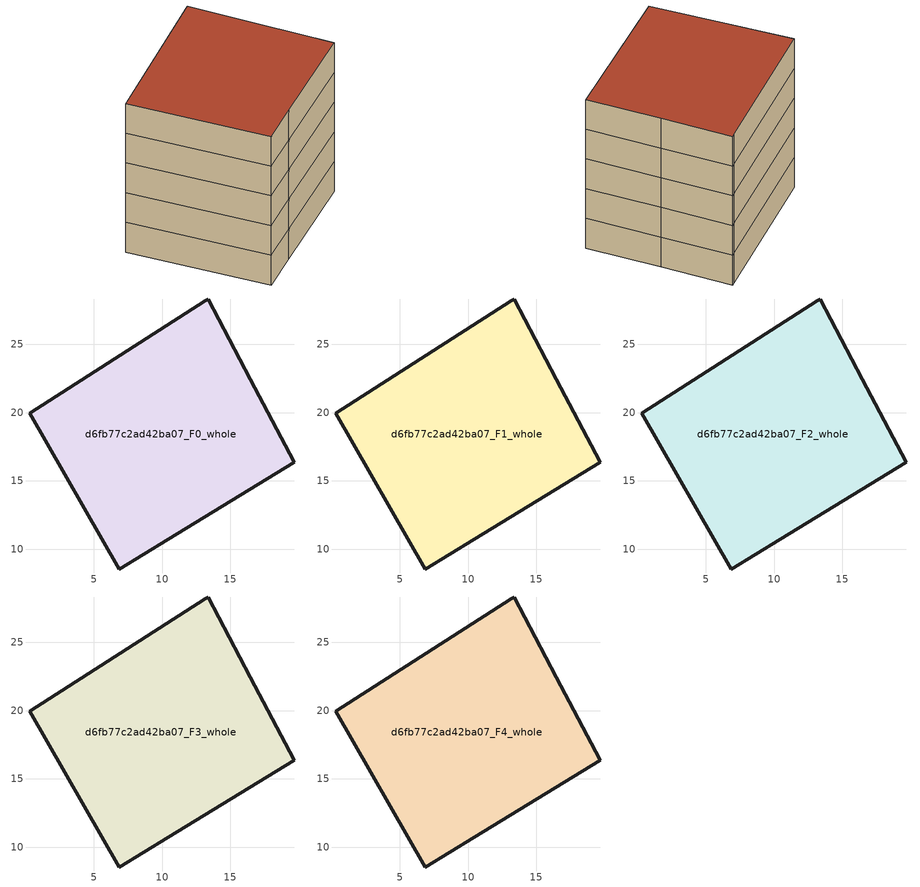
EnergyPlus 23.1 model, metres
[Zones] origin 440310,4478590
d6fb77c2ad42ba07_F0_whole
 floor ground (EU_floor_Construction): 13.38,28.33 16.47,22.47 19.7,16.37 10.47,10.74 6.86,8.54 0.29,19.95 13.16,28.19 z0
 wall outside (EU_wall_Construction): 13.38,28.33 13.16,28.19 0.29,19.95 6.86,8.54 10.47,10.74 19.7,16.37 16.47,22.47 13.38,28.33 z0:3
d6fb77c2ad42ba07_F1_whole
 floor to d6fb77c2ad42ba07_F0_whole (EU_floor_Construction): 13.38,28.33 16.47,22.47 19.7,16.37 10.47,10.74 6.86,8.54 0.29,19.95 13.16,28.19 z3
 wall outside (EU_wall_Construction): 13.38,28.33 13.16,28.19 0.29,19.95 6.86,8.54 10.47,10.74 19.7,16.37 16.47,22.47 13.38,28.33 z3:6
d6fb77c2ad42ba07_F2_whole
 floor to d6fb77c2ad42ba07_F1_whole (EU_floor_Construction): 13.38,28.33 16.47,22.47 19.7,16.37 10.47,10.74 6.86,8.54 0.29,19.95 13.16,28.19 z6
 wall outside (EU_wall_Construction): 13.38,28.33 13.16,28.19 0.29,19.95 6.86,8.54 10.47,10.74 19.7,16.37 16.47,22.47 13.38,28.33 z6:9
d6fb77c2ad42ba07_F3_whole
 floor to d6fb77c2ad42ba07_F2_whole (EU_floor_Construction): 13.38,28.33 16.47,22.47 19.7,16.37 10.47,10.74 6.86,8.54 0.29,19.95 13.16,28.19 z9
 wall outside (EU_wall_Construction): 13.38,28.33 13.16,28.19 0.29,19.95 6.86,8.54 10.47,10.74 19.7,16.37 16.47,22.47 13.38,28.33 z9:12
d6fb77c2ad42ba07_F4_whole
 floor to d6fb77c2ad42ba07_F3_whole (EU_floor_Construction): 13.38,28.33 16.47,22.47 19.7,16.37 10.47,10.74 6.86,8.54 0.29,19.95 13.16,28.19 z12
 wall outside (EU_wall_Construction): 13.38,28.33 13.16,28.19 0.29,19.95 6.86,8.54 10.47,10.74 19.7,16.37 16.47,22.47 13.38,28.33 z12:15
 roof outside (EU_roof_Construction): 19.7,16.37 16.47,22.47 13.38,28.33 13.16,28.19 0.29,19.95 6.86,8.54 10.47,10.74 z15
[Building]
EU S2 Campaign: North Axis=0; Terrain=City; Solar Distribution=FullExterior
[Site:Location]
Madrid: Latitude=40.5; Longitude=-3.5; Time Zone=1; Elevation=609
[SizingPeriod:WeatherFileDays]
AnnualSizingPeriod: Begin Month=1; Begin Day of Month=1; End Month=12; End Day of Month=31; Day of Week for Start Day=Monday; Use Weather File Daylight Saving Period=No; Use Weather File Rain and Snow Indicators=No
[MATERIAL]
EU_InternalMass_Material: Roughness=MediumRough; Thickness=0.1; Conductivity=1; Density=1800; Specific Heat=900; Thermal Absorptance=0.9; Solar Absorptance=0.7; Visible Absorptance=0.7
[MATERIAL:NOMASS] Roughness=MediumRough; Thermal Absorptance=0.9; Solar Absorptance=0.7; Visible Absorptance=0.7
Name | Thermal Resistance
EU_wall_NoMass | 0.609216
EU_roof_NoMass | 0.513268
EU_floor_NoMass | 0.568163
[CONSTRUCTION]
EU_wall_Construction: EU_wall_NoMass
EU_roof_Construction: EU_roof_NoMass
EU_floor_Construction: EU_floor_NoMass
EU_InternalMass_Construction: EU_InternalMass_Material
[ZONE] Type=1; Multiplier=1; Ceiling Height=autocalculate; Volume=610.996; Floor Area=autocalculate; Part of Total Floor Area=Yes
d6fb77c2ad42ba07_F0_whole; d6fb77c2ad42ba07_F1_whole; d6fb77c2ad42ba07_F2_whole; d6fb77c2ad42ba07_F3_whole; d6fb77c2ad42ba07_F4_whole
[INTERNALMASS] Construction=EU_InternalMass_Construction; Surface Area=203.665
Name | Zone or ZoneList
d6fb77c2ad42ba07_F0_whole_EU_InternalMass | d6fb77c2ad42ba07_F0_whole
d6fb77c2ad42ba07_F1_whole_EU_InternalMass | d6fb77c2ad42ba07_F1_whole
d6fb77c2ad42ba07_F2_whole_EU_InternalMass | d6fb77c2ad42ba07_F2_whole
d6fb77c2ad42ba07_F3_whole_EU_InternalMass | d6fb77c2ad42ba07_F3_whole
d6fb77c2ad42ba07_F4_whole_EU_InternalMass | d6fb77c2ad42ba07_F4_whole
[OTHEREQUIPMENT] Fuel Type=Electricity; Design Level Calculation Method=Watts/Area; Power per Zone Floor Area=1; Fraction Latent=0; Fraction Radiant=0; Fraction Lost=0; Carbon Dioxide Generation Rate=0; EndUse Subcategory=EU_Step8_InternalGains
Name | Zone or ZoneList or Space or SpaceList | Schedule
EU_Step8_InternalGain_d6fb77c2ad42ba07_F0_whole_f000 | d6fb77c2ad42ba07_F0_whole | EU_Step8_GainSchedule_d6fb77c2ad42ba07_F0_whole_f000
EU_Step8_InternalGain_d6fb77c2ad42ba07_F1_whole_f000 | d6fb77c2ad42ba07_F1_whole | EU_Step8_GainSchedule_d6fb77c2ad42ba07_F1_whole_f000
EU_Step8_InternalGain_d6fb77c2ad42ba07_F2_whole_f000 | d6fb77c2ad42ba07_F2_whole | EU_Step8_GainSchedule_d6fb77c2ad42ba07_F2_whole_f000
EU_Step8_InternalGain_d6fb77c2ad42ba07_F3_whole_f000 | d6fb77c2ad42ba07_F3_whole | EU_Step8_GainSchedule_d6fb77c2ad42ba07_F3_whole_f000
EU_Step8_InternalGain_d6fb77c2ad42ba07_F4_whole_f000 | d6fb77c2ad42ba07_F4_whole | EU_Step8_GainSchedule_d6fb77c2ad42ba07_F4_whole_f000
[ZONEVENTILATION:DESIGNFLOWRATE] Schedule=EU_AlwaysOn; Design Flow Rate Calculation Method=AirChanges/Hour; Air Changes per Hour=0.752966; Ventilation Type=Natural; Fan Pressure Rise=0; Fan Total Efficiency=1; Constant Term Coefficient=1; Temperature Term Coefficient=0; Velocity Term Coefficient=0; Velocity Squared Term Coefficient=0; Minimum Indoor Temperature=-100; Maximum Indoor Temperature=100; Delta Temperature=-100; Minimum Outdoor Temperature=-100; Maximum Outdoor Temperature=100; Maximum Wind Speed=40
Name | Zone or ZoneList or Space or SpaceList
EU_ConstantAir_d6fb77c2ad42ba07_F0_whole | d6fb77c2ad42ba07_F0_whole
EU_ConstantAir_d6fb77c2ad42ba07_F1_whole | d6fb77c2ad42ba07_F1_whole
EU_ConstantAir_d6fb77c2ad42ba07_F2_whole | d6fb77c2ad42ba07_F2_whole
EU_ConstantAir_d6fb77c2ad42ba07_F3_whole | d6fb77c2ad42ba07_F3_whole
EU_ConstantAir_d6fb77c2ad42ba07_F4_whole | d6fb77c2ad42ba07_F4_whole
[HVACTEMPLATE:THERMOSTAT] Constant Heating Setpoint=20; Constant Cooling Setpoint=50
EU_HeatOnly_d6fb77c2ad42ba07_F0_whole; EU_HeatOnly_d6fb77c2ad42ba07_F1_whole; EU_HeatOnly_d6fb77c2ad42ba07_F2_whole; EU_HeatOnly_d6fb77c2ad42ba07_F3_whole; EU_HeatOnly_d6fb77c2ad42ba07_F4_whole
[HVACTEMPLATE:ZONE:IDEALLOADSAIRSYSTEM] System Availability Schedule=EU_AlwaysOn; Maximum Heating Supply Air Temperature=50; Minimum Cooling Supply Air Temperature=13; Maximum Heating Supply Air Humidity Ratio=0.0156; Minimum Cooling Supply Air Humidity Ratio=0.0077; Heating Limit=NoLimit; Cooling Limit=NoLimit; Heating Availability Schedule=EU_AlwaysOn; Cooling Availability Schedule=EU_CoolingOff; Dehumidification Control Type=ConstantSensibleHeatRatio; Cooling Sensible Heat Ratio=0.7; Dehumidification Setpoint=60; Humidification Control Type=None; Humidification Setpoint=30; Outdoor Air Method=None; Outdoor Air Flow Rate per Person=0.00944; Outdoor Air Flow Rate per Zone Floor Area=0; Outdoor Air Flow Rate per Zone=0; Demand Controlled Ventilation Type=None; Outdoor Air Economizer Type=NoEconomizer; Heat Recovery Type=None; Sensible Heat Recovery Effectiveness=0.7; Latent Heat Recovery Effectiveness=0.65
Name | Template Thermostat
d6fb77c2ad42ba07_F0_whole | EU_HeatOnly_d6fb77c2ad42ba07_F0_whole
d6fb77c2ad42ba07_F1_whole | EU_HeatOnly_d6fb77c2ad42ba07_F1_whole
d6fb77c2ad42ba07_F2_whole | EU_HeatOnly_d6fb77c2ad42ba07_F2_whole
d6fb77c2ad42ba07_F3_whole | EU_HeatOnly_d6fb77c2ad42ba07_F3_whole
d6fb77c2ad42ba07_F4_whole | EU_HeatOnly_d6fb77c2ad42ba07_F4_whole
[SIZING:ZONE] Zone Cooling Design Supply Air Temperature Input Method=SupplyAirTemperature; Zone Cooling Design Supply Air Temperature=13; Zone Heating Design Supply Air Temperature Input Method=SupplyAirTemperature; Zone Heating Design Supply Air Temperature=50; Zone Cooling Design Supply Air Humidity Ratio=0.008; Zone Heating Design Supply Air Humidity Ratio=0.008; Cooling Design Air Flow Method=DesignDay; Cooling Design Air Flow Rate=0; Cooling Minimum Air Flow per Zone Floor Area=0.000762; Cooling Minimum Air Flow=0; Cooling Minimum Air Flow Fraction=0.2; Heating Design Air Flow Method=DesignDay; Heating Design Air Flow Rate=0; Heating Maximum Air Flow per Zone Floor Area=0.002032; Heating Maximum Air Flow=0.141576; Heating Maximum Air Flow Fraction=0.3; Account for Dedicated Outdoor Air System=No; Dedicated Outdoor Air System Control Strategy=NeutralSupplyAir; Dedicated Outdoor Air Low Setpoint Temperature for Design=autosize; Dedicated Outdoor Air High Setpoint Temperature for Design=autosize; Zone Load Sizing Method=Sensible Load Only No Latent Load; Zone Latent Cooling Design Supply Air Humidity Ratio Input Method=HumidityRatioDifference; Zone Cooling Design Supply Air Humidity Ratio Difference=0.005; Zone Latent Heating Design Supply Air Humidity Ratio Input Method=HumidityRatioDifference; Zone Humidification Design Supply Air Humidity Ratio Difference=0.005
d6fb77c2ad42ba07_F0_whole; d6fb77c2ad42ba07_F1_whole; d6fb77c2ad42ba07_F2_whole; d6fb77c2ad42ba07_F3_whole; d6fb77c2ad42ba07_F4_whole
[SCHEDULE:CONSTANT]
Name | Hourly Value
EU_AlwaysOn | 1
EU_CoolingOff | 0
[SCHEDULE:FILE] Column Number=1; Rows to Skip at Top=0; Number of Hours of Data=8760; Column Separator=Comma; Interpolate to Timestep=No; Minutes per Item=60; Adjust Schedule for Daylight Savings=Yes
Name | File
EU_Step8_GainSchedule_d6fb77c2ad42ba07_F0_whole_f000 | C:\Users\o_iseri\Desktop\OpenUBEM\openubem\outputs\eu_evidence\EU-11\ES-MAD-BERRUGUETE\idfs\d6fb77c2ad42ba07\d6fb77c2ad42ba07_F0_whole_f000_gain.csv
EU_Step8_GainSchedule_d6fb77c2ad42ba07_F1_whole_f000 | C:\Users\o_iseri\Desktop\OpenUBEM\openubem\outputs\eu_evidence\EU-11\ES-MAD-BERRUGUETE\idfs\d6fb77c2ad42ba07\d6fb77c2ad42ba07_F1_whole_f000_gain.csv
EU_Step8_GainSchedule_d6fb77c2ad42ba07_F2_whole_f000 | C:\Users\o_iseri\Desktop\OpenUBEM\openubem\outputs\eu_evidence\EU-11\ES-MAD-BERRUGUETE\idfs\d6fb77c2ad42ba07\d6fb77c2ad42ba07_F2_whole_f000_gain.csv
EU_Step8_GainSchedule_d6fb77c2ad42ba07_F3_whole_f000 | C:\Users\o_iseri\Desktop\OpenUBEM\openubem\outputs\eu_evidence\EU-11\ES-MAD-BERRUGUETE\idfs\d6fb77c2ad42ba07\d6fb77c2ad42ba07_F3_whole_f000_gain.csv
EU_Step8_GainSchedule_d6fb77c2ad42ba07_F4_whole_f000 | C:\Users\o_iseri\Desktop\OpenUBEM\openubem\outputs\eu_evidence\EU-11\ES-MAD-BERRUGUETE\idfs\d6fb77c2ad42ba07\d6fb77c2ad42ba07_F4_whole_f000_gain.csv
